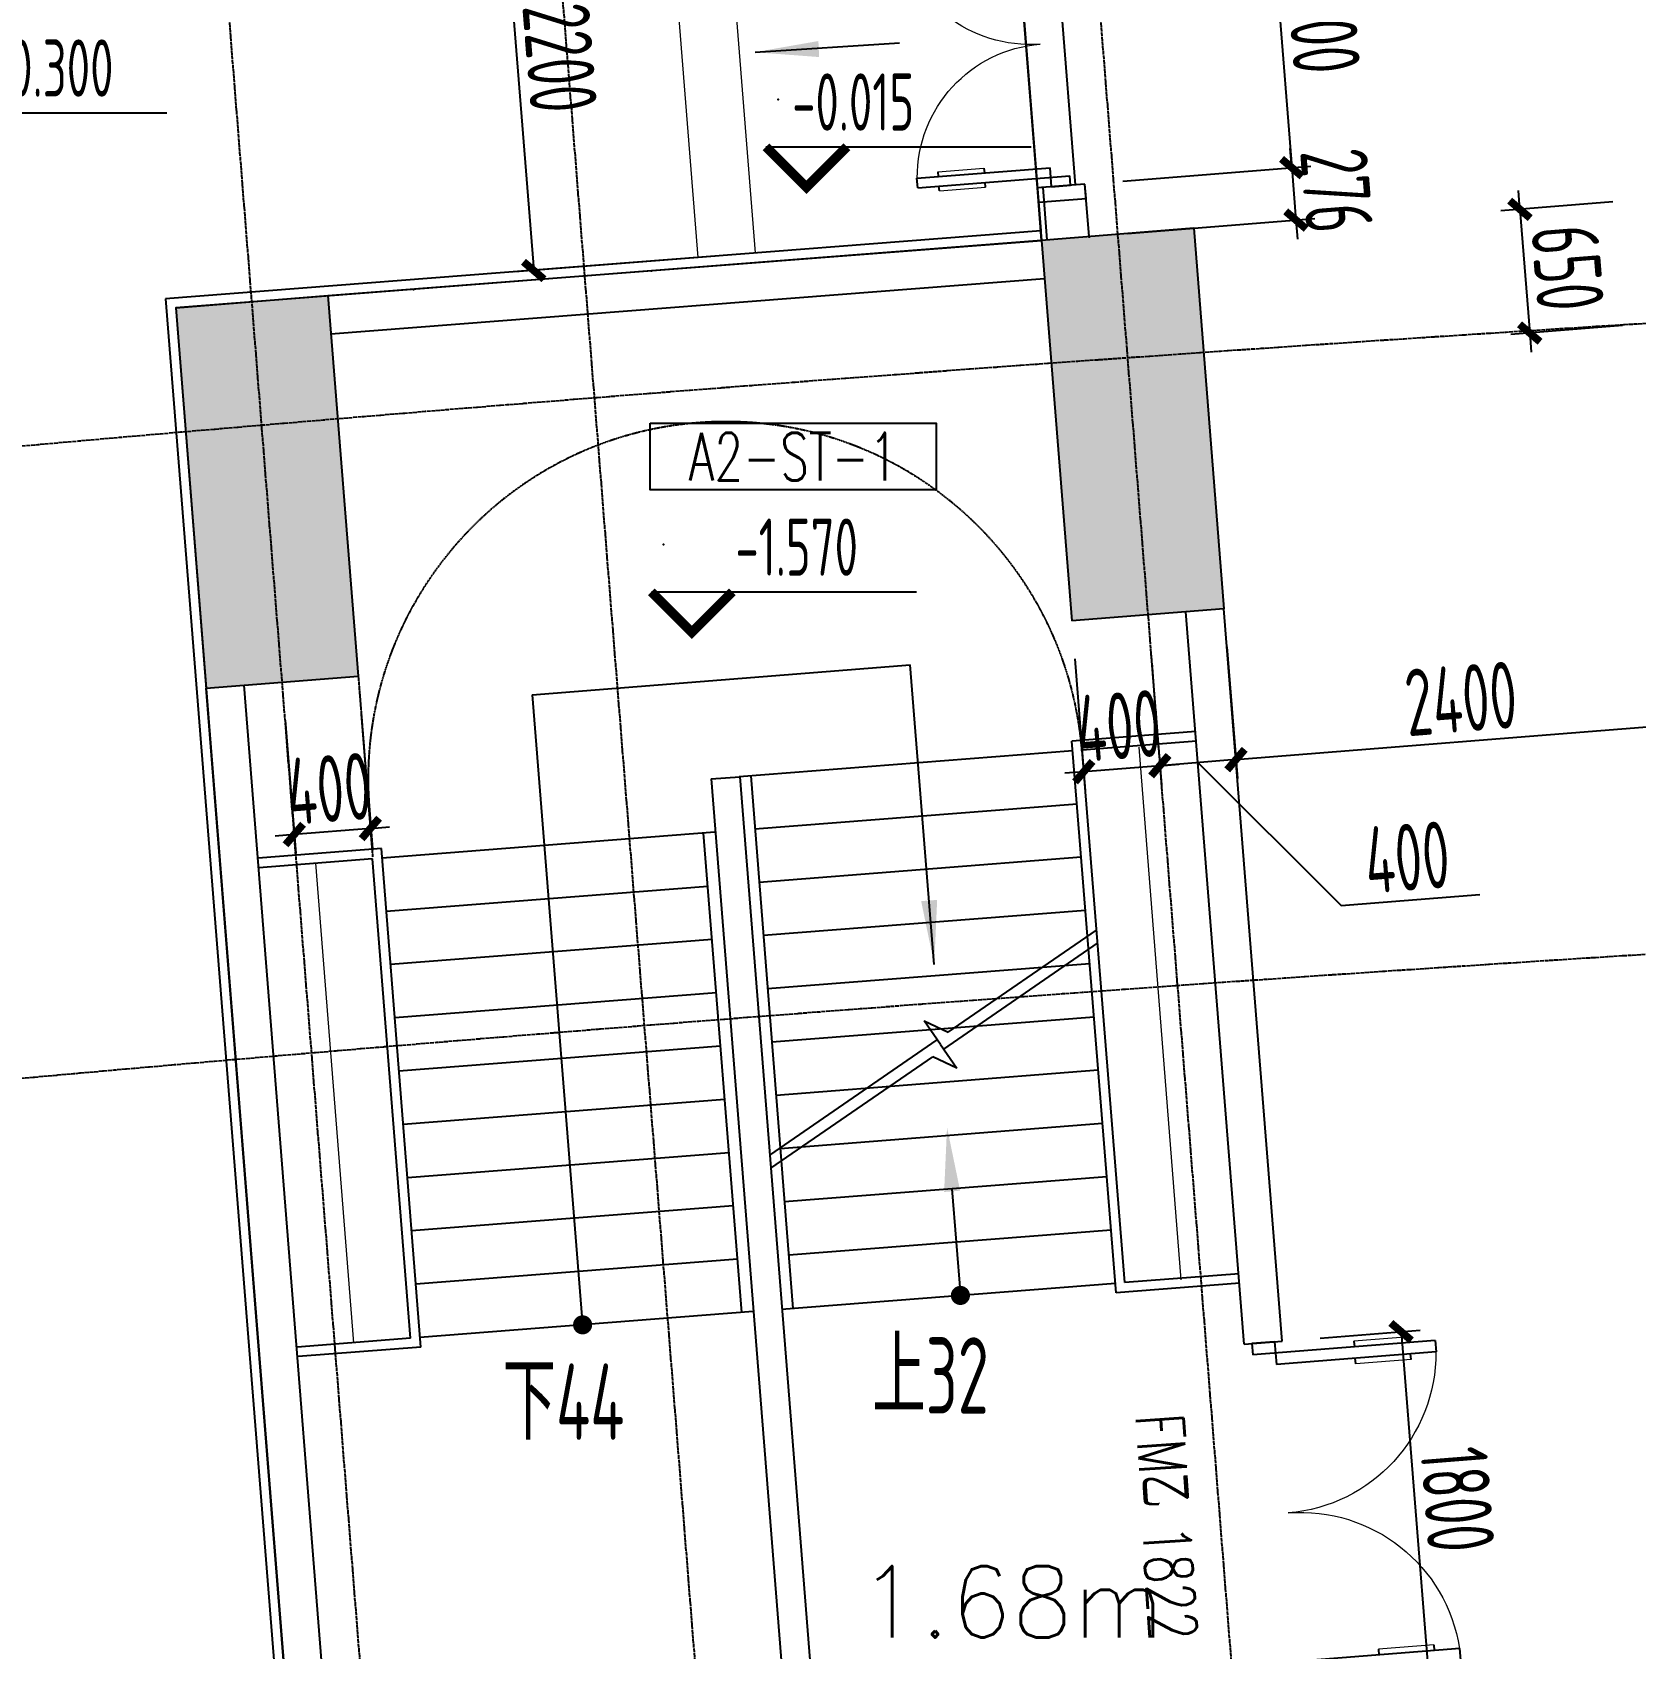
# Model space of a CAD drawing. Header units: millimetres. Extents: x 11639278 to 23698211, y -13072636 to -5537337.
# Drawn here: x 11750671 to 11759072, y -6385030 to -6376560 of the extents above; entities that cross this region are included whole.
import ezdxf
from ezdxf.enums import TextEntityAlignment as Align

# ---------------------------------------------------------------- set-up
doc = ezdxf.new("R2010")
doc.units = ezdxf.units.MM
doc.header["$LTSCALE"] = 10
for name, pattern in [('A2-RG-AXIS$0$CENTER', [2, 1.25, -0.25, 0.25, -0.25]), ('A2-RG-AXIS$0$DOTE', [2.42, 2, -0.2, 0.02, -0.2]), ('A2-RI-F1$0$DOT2', [0.125, 0, -0.125]), ('A2-RI-F1$0$HIDDEN', [0.375, 0.25, -0.125]), ('A2-RV-F1$0$DASHED2', [0.375, 0.25, -0.125])]:
    doc.linetypes.add(name, pattern=pattern)
for name, color, linetype in [('A2-RB-F1$0$A-DIMS-100', 1, 'Continuous'), ('A2-RG-AXIS$0$A-GRID', 1, 'A2-RG-AXIS$0$CENTER'), ('A2-RI-F1$0$$0$A-WALL', 7, 'Continuous'), ('A2-RI-F1$0$$0$AUDIT_D_120618114340-341', 1, 'Continuous'), ('A2-RI-F1$0$$1$A-SYMB-NUMB-T', 4, 'Continuous'), ('A2-RI-F1$0$$1$A-WALL', 7, 'Continuous'), ('A2-RI-F1$0$$3$A-SYMB', 4, 'Continuous'), ('A2-RI-F1$0$A-DOOR', 32, 'Continuous'), ('A2-RI-F1$0$A-FLOR-OTLN', 4, 'A2-RI-F1$0$DOT2'), ('A2-RI-F1$0$A-GLAZ', 140, 'Continuous'), ('A2-RI-F1$0$A-STRS', 50, 'Continuous'), ('A2-RI-F1$0$A-SYMB', 4, 'Continuous'), ('A2-RI-F1$0$A-SYMB-DOOR', 4, 'Continuous'), ('A2-RI-F1$0$A-WALL', 7, 'Continuous'), ('A2-RI-F1$0$an-wndw-mull-v', 3, 'Continuous'), ('A2-RI-F1$0$WINDOW_TEXT', 7, 'Continuous'), ('A2-RS-F1$0$A-HATH-GRAY', 8, 'Continuous'), ('A2-RS-F1$0$A-WALL-CONC', 6, 'Continuous'), ('A2-RV-F1$0$A-HATH-GRAY', 8, 'Continuous'), ('A2-RV-F1$0$A-SYMB-AREA', 4, 'Continuous'), ('A2-RV-F1$0$A-SYMB-NAME', 4, 'Continuous'), ('A2-RV-F1$0$AUDIT_D_120618114340-341', 1, 'Continuous'), ('A2-RV-F1$0$AUDIT_D_120618114340-408', 50, 'Continuous')]:
    doc.layers.add(name, color=color, linetype=linetype)
doc.layers.add('A2-RI-F1$0$A-DETL-LLIN', color=3, linetype='Continuous', lineweight=5)
doc.layers.add('A2-RI-F1$0$A-X-AREA', color=6, linetype='Continuous', plot=False)
doc.styles.add('A2-RB-F1$0$XD2008', font='hzs.shx', dxfattribs={"width": 0.7, "bigfont": 'hztxt.shx'})
doc.styles.add('A2-RI-F1$0$$1$ECADI-TXT', font='simplex.shx', dxfattribs={"bigfont": 'hztxt.shx'})
doc.styles.add('A2-RI-F1$0$ECADI-TXT', font='simplex.shx', dxfattribs={"bigfont": 'hztxt.shx'})
doc.styles.add('A2-RI-F1$0$SIMPLEX', font='simplex.shx', dxfattribs={"width": 0.7})
doc.styles.add('A2-RI-F1$0$XD2008', font='hzs.shx', dxfattribs={"width": 0.7, "bigfont": 'hztxt.shx'})
doc.styles.add('A2-RV-F1$0$ECADI', font='hzs.shx', dxfattribs={"width": 0.7, "bigfont": 'hztxt.shx'})
doc.dimstyles.new('A2-RB-F1$0$XD100$0', dxfattribs={"dimscale": 100, "dimtxt": 3.5, "dimasz": 1, "dimexe": 1, "dimexo": 2, "dimgap": 0.5, "dimtad": 1, "dimdec": 0, "dimdsep": 46, "dimtxsty": 'A2-RB-F1$0$XD2008', "dimblk1": 'A2-RB-F1$0$_ArchTick', "dimblk2": 'A2-RB-F1$0$_ArchTick', "dimsah": 1, "dimcen": 2.5, "dimclrt": 4, "dimaunit": 1, "dimadec": 0, "dimazin": 0, "dimtfac": 1, "dimtdec": 0, "dimtix": 1, "dimtmove": 1, "dimatfit": 3, "dimfxl": 0, "dimtolj": 1, "dimtzin": 0, "dimarcsym": 0})

# ---------------------------------------------------------------- blocks, each defined once
blk = doc.blocks.new('A2-RG-AXIS')
at = {"layer": 'A2-RG-AXIS$0$A-GRID', "linetype": 'A2-RG-AXIS$0$DOTE'}
for p, q in [((11755647.6, -6368696.2), (11757669.8, -6394116.9)), ((11756043.3, -6408979.7), (11752855.5, -6368906.3)), ((11754299.2, -6409123.8), (11751111, -6369045.1))]:
    blk.add_line(p, q, dxfattribs=at)
for radius in [323300, 316700, 313400]:
    blk.add_arc((11778730.7, -6694178.7), radius, 75.589285, 95.407644, dxfattribs=at)
blk = doc.blocks.new('A2-RV-F1$0$5erhfh')
at = {"layer": 'A2-RV-F1$0$A-SYMB-AREA', "style": 'A2-RV-F1$0$ECADI', "width": 0.7}
blk.add_attdef('340M2', text='', height=2.5, dxfattribs=at).set_placement((0, 1.25), align=Align.MIDDLE_LEFT)
at = {"layer": 'A2-RV-F1$0$A-SYMB-NAME', "style": 'A2-RV-F1$0$ECADI', "width": 0.7}
blk.add_attdef('CHINESENAME', (-12.292, 3.087), '', height=4.5, dxfattribs=at)
blk = doc.blocks.new('A2-RV-F1')
at = {"layer": 'A2-RV-F1$0$A-HATH-GRAY', "linetype": 'A2-RV-F1$0$DASHED2'}
blk.add_line((11752378.4, -6379933.7), (11752453.8, -6380880.8), dxfattribs=at)
at = {"layer": 'A2-RV-F1$0$AUDIT_D_120618114340-341', "extrusion": (-2.51636e-08, -6.81153e-08, -1)}
blk.add_line((11753289.1, -6380031.9, 0), (11755270.3, -6379874.3, 0), dxfattribs=at)
at = {"layer": 'A2-RV-F1$0$AUDIT_D_120618114340-341', "extrusion": (3.5616e-08, -6.32803e-08, -1)}
blk.add_line((11755396.7, -6381445.3, 0), (11755270.3, -6379874.3, 0), dxfattribs=at)
at = {"layer": 'A2-RV-F1$0$AUDIT_D_120618114340-341', "extrusion": (-2.51633e-08, -6.81154e-08, -1)}
blk.add_line((11753289.1, -6380031.9, 0), (11753554, -6383333.3, 0), dxfattribs=at)
at = {"layer": 'A2-RV-F1$0$AUDIT_D_120618114340-341', "extrusion": (0, 0, -1)}
for p, q in [((11755469.6, -6381800, 0), (11756247.1, -6381264.7, 0)), ((11755446.6, -6381888.7, 0), (11756252.6, -6381333.7, 0)), ((11755429.6, -6381864, 0), (11755344.5, -6381740.4, 0)), ((11755344.5, -6381740.4, 0), (11755469.6, -6381800, 0)), ((11754535.2, -6382443.4, 0), (11755412.5, -6381839.3, 0)), ((11755429.6, -6381864, 0), (11755514.6, -6381987.5, 0)), ((11754540.7, -6382512.4, 0), (11755389.5, -6381928, 0)), ((11755514.6, -6381987.5, 0), (11755389.5, -6381928, 0)), ((11755489.3, -6382620.9, 0), (11755533.7, -6383179.1, 0))]:
    blk.add_line(p, q, dxfattribs=at)
at = {"layer": 'A2-RV-F1$0$AUDIT_D_120618114340-341', "extrusion": (0, 0, -1), "const_width": 50}
blk.add_lwpolyline([(-11755531.7, -6383154.2, 1), (-11755535.7, -6383204.1, 1)], format="xyb", close=True, dxfattribs=at)
at = {"layer": 'A2-RV-F1$0$AUDIT_D_120618114340-341', "extrusion": (-2.51633e-08, -6.81154e-08, -1), "const_width": 50, "elevation": 0.1}
blk.add_lwpolyline([(-11753552.1, -6383308.4, -1), (-11753556, -6383358.2, -1)], format="xyb", close=True, dxfattribs=at)
at = {"layer": 'A2-RV-F1$0$AUDIT_D_120618114340-341', "extrusion": (3.5616e-08, -6.32803e-08, -1)}
blk.add_solid([(-11755328.1, -6381112.9, 0.8), (-11755411.9, -6381106.3, 0.8), (-11755396.7, -6381445.3, 0.8)], dxfattribs=at)
at = {"layer": 'A2-RV-F1$0$AUDIT_D_120618114340-341', "extrusion": (0, 0, -1)}
for points in [[(-11755411.9, -6381106.3, 0), (-11755328.1, -6381112.9, 0), (-11755396.7, -6381445.3, 0)], [(-11755448.4, -6382637, 0), (-11755532.2, -6382630.3, 0), (-11755463.6, -6382298, 0)]]:
    blk.add_solid(points, dxfattribs=at)
at = {"layer": 'A2-RV-F1$0$AUDIT_D_120618114340-408'}
for p, q in [((11756766.5, -6380224.5), (11756118.4, -6380275)), ((11756349.6, -6383165.7), (11756118.4, -6380275)), ((11756770.5, -6380274.3), (11756172.2, -6380320.9)), ((11756123.5, -6380324.7), (11754375.1, -6380460.9)), ((11756395.4, -6383112), (11756172.2, -6380320.9)), ((11754434.9, -6380456.2), (11754656.4, -6383247.5)), ((11756145.3, -6380603.9), (11754457.1, -6380735.4)), ((11754247.3, -6380751.7), (11752503.4, -6380887.5)), ((11754387.7, -6383268.4), (11754188.3, -6380756.3)), ((11752499.5, -6380837.7), (11751854.4, -6380887.9)), ((11752453.6, -6380891.4), (11751858.3, -6380937.8)), ((11752651.9, -6383403.6), (11752453.6, -6380891.4)), ((11752705.7, -6383449.5), (11752499.5, -6380837.7)), ((11756167, -6380883), (11754479.2, -6381014.5)), ((11754210.5, -6381035.4), (11752525.5, -6381166.6)), ((11756189.3, -6381162.1), (11754501.4, -6381293.6)), ((11754232.6, -6381314.5), (11752547.5, -6381445.8)), ((11756211.7, -6381441.2), (11754523.5, -6381572.7)), ((11754254.8, -6381593.7), (11752569.5, -6381724.9)), ((11756234, -6381720.4), (11754545.7, -6381851.8)), ((11754276.9, -6381872.8), (11752591.6, -6382004)), ((11756256.3, -6381999.5), (11754567.8, -6382131)), ((11754299.1, -6382151.9), (11752613.6, -6382283.2)), ((11756278.6, -6382278.6), (11754590, -6382410.1)), ((11754321.3, -6382431), (11752635.7, -6382562.3)), ((11756301, -6382557.7), (11754612.1, -6382689.2)), ((11754343.4, -6382710.1), (11752657.7, -6382841.4)), ((11756323.3, -6382836.8), (11754634.3, -6382968.3)), ((11754365.6, -6382989.3), (11752679.7, -6383120.6)), ((11756994.2, -6383065.4), (11756395.4, -6383112)), ((11756345.6, -6383115.9), (11754596.6, -6383252.1)), ((11756998.2, -6383115.2), (11756349.6, -6383165.7)), ((11754447.6, -6383263.7), (11752701.8, -6383399.7)), ((11752651.9, -6383403.6), (11752059.1, -6383449.7)), ((11752705.7, -6383449.5), (11752063.1, -6383499.6))]:
    blk.add_line(p, q, dxfattribs=at)
ref = blk.add_blockref('A2-RV-F1$0$5erhfh', (11756301.1, -6384107.7), dxfattribs=dict(xscale=100, yscale=100, zscale=100))
ref.add_attrib('CHINESENAME', '上32', (11755071.9, -6383798.9), dxfattribs={"layer": 'A2-RV-F1$0$A-SYMB-NAME', "height": 400, "style": 'A2-RV-F1$0$ECADI', "width": 0.7})
ref = blk.add_blockref('A2-RV-F1$0$5erhfh', (11754364, -6384245.1), dxfattribs=dict(xscale=100, yscale=100, zscale=100))
ref.add_attrib('CHINESENAME', '下44', (11753134.8, -6383936.3), dxfattribs={"layer": 'A2-RV-F1$0$A-SYMB-NAME', "height": 400, "style": 'A2-RV-F1$0$ECADI', "width": 0.7})
blk = doc.blocks.new('A2-RB-F1$0$_ArchTick')
at = {"color": 0, "linetype": 'ByBlock', "const_width": 0.4}
blk.add_lwpolyline([(-0.5, -0.5), (0.5, 0.5)], dxfattribs=at)
blk = doc.blocks.new('*D1438')
at = {"layer": 'A2-RB-F1$0$A-DIMS-100', "color": 0, "lineweight": -2, "transparency": 16777216}
for p, q in [((11759323, -6379589.5), (11759378, -6380280.6)), ((11756930.6, -6379779.8), (11756985.6, -6380471)), ((11756977.6, -6380371.3), (11759370.1, -6380181))]:
    blk.add_line(p, q, dxfattribs=at)
at = {"layer": 'Defpoints', "color": 0, "transparency": 16777216}
for p in [(11759307.2, -6379390.1), (11756914.7, -6379580.4), (11759370.1, -6380181)]:
    blk.add_point(p, dxfattribs=at)
at = {"layer": 'A2-RB-F1$0$A-DIMS-100', "color": 0, "lineweight": -2, "transparency": 16777216, "xscale": 100, "yscale": 100, "zscale": 100}
for p, rotation in [((11759370.1, -6380181), 4.548265622655301), ((11756977.6, -6380371.3), 184.5482656226554)]:
    blk.add_blockref('A2-RB-F1$0$_ArchTick', p, dxfattribs=dict(at, rotation=rotation))
at = {"layer": 'A2-RB-F1$0$A-DIMS-100', "color": 4, "transparency": 16777216, "insert": (11758156, -6380051.8), "char_height": 350, "attachment_point": 5, "rotation": 4.54827, "style": 'A2-RB-F1$0$XD2008'}
blk.add_mtext('\\A1;2400', dxfattribs=at)
blk = doc.blocks.new('*D1439')
at = {"layer": 'A2-RB-F1$0$A-DIMS-100', "color": 0, "lineweight": -2, "transparency": 16777216}
for p, q in [((11756930.6, -6379779.8), (11756985.6, -6380471)), ((11756531.8, -6379811.5), (11756586.8, -6380502.7)), ((11756977.6, -6380371.3), (11756578.9, -6380403)), ((11756778.3, -6380387.1), (11757528.1, -6381136.4)), ((11757528.1, -6381136.4), (11758255.8, -6381078.6))]:
    blk.add_line(p, q, dxfattribs=at)
at = {"layer": 'Defpoints', "color": 0, "transparency": 16777216}
for p in [(11756516, -6379612.1), (11756914.7, -6379580.4), (11756578.9, -6380403)]:
    blk.add_point(p, dxfattribs=at)
at = {"layer": 'A2-RB-F1$0$A-DIMS-100', "color": 0, "lineweight": -2, "transparency": 16777216, "xscale": 100, "yscale": 100, "zscale": 100}
for p, rotation in [((11756977.6, -6380371.3), 4.548265622696617), ((11756578.9, -6380403), 184.5482656226966)]:
    blk.add_blockref('A2-RB-F1$0$_ArchTick', p, dxfattribs=dict(at, rotation=rotation))
at = {"layer": 'A2-RB-F1$0$A-DIMS-100', "color": 4, "transparency": 16777216, "insert": (11757874.1, -6380883.2), "char_height": 350, "attachment_point": 5, "rotation": 4.54827, "style": 'A2-RB-F1$0$XD2008'}
blk.add_mtext('\\A1;400', dxfattribs=at)
blk = doc.blocks.new('*D1449')
at = {"layer": 'A2-RB-F1$0$A-DIMS-100', "color": 0, "lineweight": -2, "transparency": 16777216}
for p, q in [((11758465.6, -6377487.8), (11758457.7, -6377388.2)), ((11758952.1, -6377449.1), (11758366, -6377495.8)), ((11758465.6, -6377487.8), (11758517.2, -6378135.9)), ((11759003.7, -6378097.2), (11758417.5, -6378143.8)), ((11758517.2, -6378135.9), (11758525.1, -6378235.6))]:
    blk.add_line(p, q, dxfattribs=at)
at = {"layer": 'Defpoints', "color": 0, "transparency": 16777216}
for p in [(11759151.5, -6377433.3), (11759203.1, -6378081.3), (11758517.2, -6378135.9)]:
    blk.add_point(p, dxfattribs=at)
at = {"layer": 'A2-RB-F1$0$A-DIMS-100', "color": 0, "lineweight": -2, "transparency": 16777216, "xscale": 100, "yscale": 100, "zscale": 100}
for p, rotation in [((11758465.6, -6377487.8), 274.5482656224209), ((11758517.2, -6378135.9), 94.54826562242093)]:
    blk.add_blockref('A2-RB-F1$0$_ArchTick', p, dxfattribs=dict(at, rotation=rotation))
at = {"layer": 'A2-RB-F1$0$A-DIMS-100', "color": 4, "transparency": 16777216, "insert": (11758715.7, -6377794), "char_height": 350, "attachment_point": 5, "rotation": 274.54827, "style": 'A2-RB-F1$0$XD2008'}
blk.add_mtext('\\A1;650', dxfattribs=at)
blk = doc.blocks.new('*D1253')
at = {"layer": 'A2-RB-F1$0$A-DIMS-100', "color": 0, "lineweight": -2, "transparency": 16777216}
for p, q in [((11756266.4, -6375844.3), (11757250.8, -6375766)), ((11757151.1, -6375773.9), (11757270, -6377269.2)), ((11756385.4, -6377339.6), (11757369.7, -6377261.3))]:
    blk.add_line(p, q, dxfattribs=at)
at = {"layer": 'Defpoints', "color": 0, "transparency": 16777216}
for p in [(11756067, -6375860.2), (11757270, -6377269.2), (11756186, -6377355.5)]:
    blk.add_point(p, dxfattribs=at)
at = {"layer": 'A2-RB-F1$0$A-DIMS-100', "color": 0, "lineweight": -2, "transparency": 16777216, "xscale": 100, "yscale": 100, "zscale": 100}
for p, rotation in [((11757151.1, -6375773.9), 94.54826562288943), ((11757270, -6377269.2), 274.5482656228894)]:
    blk.add_blockref('A2-RB-F1$0$_ArchTick', p, dxfattribs=dict(at, rotation=rotation))
at = {"layer": 'A2-RB-F1$0$A-DIMS-100', "color": 4, "transparency": 16777216, "insert": (11757434.8, -6376503.7), "char_height": 350, "attachment_point": 5, "rotation": 274.54827, "style": 'A2-RB-F1$0$XD2008'}
blk.add_mtext('\\A1;1500', dxfattribs=at)
blk = doc.blocks.new('*D1254')
at = {"layer": 'A2-RB-F1$0$A-DIMS-100', "color": 0, "lineweight": -2, "transparency": 16777216}
for p, q in [((11757270, -6377269.2), (11757262.1, -6377169.5)), ((11756385.4, -6377339.6), (11757369.7, -6377261.3)), ((11757270, -6377269.2), (11757291.9, -6377544)), ((11756407.2, -6377614.4), (11757391.6, -6377536.1)), ((11757291.9, -6377544), (11757299.8, -6377643.7))]:
    blk.add_line(p, q, dxfattribs=at)
at = {"layer": 'Defpoints', "color": 0, "transparency": 16777216}
for p in [(11756186, -6377355.5), (11757291.9, -6377544), (11756207.8, -6377630.3)]:
    blk.add_point(p, dxfattribs=at)
at = {"layer": 'A2-RB-F1$0$A-DIMS-100', "color": 0, "lineweight": -2, "transparency": 16777216, "xscale": 100, "yscale": 100, "zscale": 100}
for p, rotation in [((11757270, -6377269.2), 274.5482656221786), ((11757291.9, -6377544), 94.54826562217863)]:
    blk.add_blockref('A2-RB-F1$0$_ArchTick', p, dxfattribs=dict(at, rotation=rotation))
at = {"layer": 'A2-RB-F1$0$A-DIMS-100', "color": 4, "transparency": 16777216, "insert": (11757505.2, -6377388.8), "char_height": 350, "attachment_point": 5, "rotation": 274.54827, "style": 'A2-RB-F1$0$XD2008'}
blk.add_mtext('\\A1;276', dxfattribs=at)
blk = doc.blocks.new('*D1257')
at = {"layer": 'A2-RB-F1$0$A-DIMS-100', "color": 0, "lineweight": -2, "transparency": 16777216}
for p, q in [((11754073.7, -6375539.5), (11753023.8, -6375623)), ((11753123.4, -6375615.1), (11753297.9, -6377808.1)), ((11754248.2, -6377732.5), (11753198.2, -6377816))]:
    blk.add_line(p, q, dxfattribs=at)
at = {"layer": 'Defpoints', "color": 0, "transparency": 16777216}
for p in [(11754273.1, -6375523.6), (11754447.5, -6377716.6), (11753297.9, -6377808.1)]:
    blk.add_point(p, dxfattribs=at)
at = {"layer": 'A2-RB-F1$0$A-DIMS-100', "color": 0, "lineweight": -2, "transparency": 16777216, "xscale": 100, "yscale": 100, "zscale": 100}
for p, rotation in [((11753123.4, -6375615.1), 94.54826562256815), ((11753297.9, -6377808.1), 274.5482656225682)]:
    blk.add_blockref('A2-RB-F1$0$_ArchTick', p, dxfattribs=dict(at, rotation=rotation))
at = {"layer": 'A2-RB-F1$0$A-DIMS-100', "color": 4, "transparency": 16777216, "insert": (11753435, -6376693.7), "char_height": 350, "attachment_point": 5, "rotation": 274.54827, "style": 'A2-RB-F1$0$XD2008'}
blk.add_mtext('\\A1;2200', dxfattribs=at)
blk = doc.blocks.new('*D848')
at = {"layer": 'A2-RB-F1$0$A-DIMS-100', "color": 0, "lineweight": -2, "transparency": 16777216}
for p, q in [((11757419.4, -6383402.7), (11757942.5, -6383361.1)), ((11757842.8, -6383369), (11757985.6, -6385163.3)), ((11757562.1, -6385197), (11758085.3, -6385155.4))]:
    blk.add_line(p, q, dxfattribs=at)
at = {"layer": 'Defpoints', "color": 0, "transparency": 16777216}
for p in [(11757220, -6383418.5), (11757362.8, -6385212.9), (11757985.6, -6385163.3)]:
    blk.add_point(p, dxfattribs=at)
at = {"layer": 'A2-RB-F1$0$A-DIMS-100', "color": 0, "lineweight": -2, "transparency": 16777216, "xscale": 100, "yscale": 100, "zscale": 100}
for p, rotation in [((11757842.8, -6383369), 94.54826562266206), ((11757985.6, -6385163.3), 274.548265622662)]:
    blk.add_blockref('A2-RB-F1$0$_ArchTick', p, dxfattribs=dict(at, rotation=rotation))
at = {"layer": 'A2-RB-F1$0$A-DIMS-100', "color": 4, "transparency": 16777216, "insert": (11758138.5, -6384248.3), "char_height": 350, "attachment_point": 5, "rotation": 274.54827, "style": 'A2-RB-F1$0$XD2008'}
blk.add_mtext('\\A1;1800', dxfattribs=at)
blk = doc.blocks.new('*D859')
at = {"layer": 'A2-RB-F1$0$A-DIMS-100', "color": 0, "lineweight": -2, "transparency": 16777216}
for p, q in [((11756133.1, -6379843.2), (11756188.1, -6380534.4)), ((11756531.8, -6379811.5), (11756586.8, -6380502.7)), ((11756180.2, -6380434.7), (11756080.5, -6380442.6)), ((11756578.9, -6380403), (11756180.2, -6380434.7)), ((11756578.9, -6380403), (11756678.6, -6380395.1))]:
    blk.add_line(p, q, dxfattribs=at)
at = {"layer": 'Defpoints', "color": 0, "transparency": 16777216}
for p in [(11756516, -6379612.1), (11756117.2, -6379643.9), (11756180.2, -6380434.7)]:
    blk.add_point(p, dxfattribs=at)
at = {"layer": 'A2-RB-F1$0$A-DIMS-100', "color": 0, "lineweight": -2, "transparency": 16777216, "xscale": 100, "yscale": 100, "zscale": 100}
for p, rotation in [((11756180.2, -6380434.7), 4.548265622675466), ((11756578.9, -6380403), 184.5482656226755)]:
    blk.add_blockref('A2-RB-F1$0$_ArchTick', p, dxfattribs=dict(at, rotation=rotation))
at = {"layer": 'A2-RB-F1$0$A-DIMS-100', "color": 4, "transparency": 16777216, "insert": (11756361.7, -6380194.6), "char_height": 350, "attachment_point": 5, "rotation": 4.54827, "style": 'A2-RB-F1$0$XD2008'}
blk.add_mtext('\\A1;400', dxfattribs=at)
blk = doc.blocks.new('*D860')
at = {"layer": 'A2-RB-F1$0$A-DIMS-100', "color": 0, "lineweight": -2, "transparency": 16777216}
for p, q in [((11751995.6, -6380164.8), (11752051.1, -6380863.5)), ((11752394.3, -6380133.1), (11752449.9, -6380831.8)), ((11752442, -6380732.1), (11752541.6, -6380724.2)), ((11752043.2, -6380763.8), (11751943.5, -6380771.7)), ((11752442, -6380732.1), (11752043.2, -6380763.8))]:
    blk.add_line(p, q, dxfattribs=at)
at = {"layer": 'Defpoints', "color": 0, "transparency": 16777216}
for p in [(11752378.4, -6379933.7), (11751979.7, -6379965.4), (11752043.2, -6380763.8)]:
    blk.add_point(p, dxfattribs=at)
at = {"layer": 'A2-RB-F1$0$A-DIMS-100', "color": 0, "lineweight": -2, "transparency": 16777216, "xscale": 100, "yscale": 100, "zscale": 100}
for p, rotation in [((11752043.2, -6380763.8), 4.548265622738924), ((11752442, -6380732.1), 184.5482656227389)]:
    blk.add_blockref('A2-RB-F1$0$_ArchTick', p, dxfattribs=dict(at, rotation=rotation))
at = {"layer": 'A2-RB-F1$0$A-DIMS-100', "color": 4, "transparency": 16777216, "insert": (11752224.7, -6380523.7), "char_height": 350, "attachment_point": 5, "rotation": 4.54827, "style": 'A2-RB-F1$0$XD2008'}
blk.add_mtext('\\A1;400', dxfattribs=at)
blk = doc.blocks.new('A2-RS-F1')
at = {"layer": 'A2-RS-F1$0$A-HATH-GRAY', "ltscale": 3}
h = blk.add_hatch(color=256, dxfattribs=at)
h.paths.add_polyline_path([(11790490.7, -6377046.5), (11789491.3, -6377010.6), (11789445.2, -6378310.2), (11790444.5, -6378345.7)], flags=16)
h.paths.add_polyline_path([(11794711.1, -6377235.6), (11794112.3, -6377197.1), (11794061, -6377995.6), (11794659.8, -6378034.1)], flags=0)
h.paths.add_polyline_path([(11794483.3, -6380778.7), (11793884.5, -6380740.2), (11793833.2, -6381538.6), (11794432, -6381577.1)], flags=0)
h.paths.add_polyline_path([(11793886.5, -6390060.6), (11793287.7, -6390022.1), (11793236.4, -6390820.5), (11793835.2, -6390859)], flags=0)
h.paths.add_polyline_path([(11793658.7, -6393603.7), (11793059.9, -6393565.2), (11793008.6, -6394363.6), (11793607.4, -6394402.1)], flags=0)
h.paths.add_polyline_path([(11789926.5, -6392936.5), (11788927.1, -6392900.6), (11788881, -6394200.2), (11789880.4, -6394235.7)], flags=16)
h.paths.add_polyline_path([(11781272, -6392739.2), (11780272, -6392732.1), (11780263.2, -6394032.4), (11781263.2, -6394039.2)], flags=16)
h.paths.add_polyline_path([(11772615.4, -6392790.7), (11771615.7, -6392812.3), (11771644.2, -6394112.4), (11772644, -6394090.4)], flags=16)
h.paths.add_polyline_path([(11771835.6, -6400549.4, 1), (11772735.6, -6400549.4, 1)])
h.paths.add_polyline_path([(11789601.8, -6400663.7, 1), (11788701.8, -6400663.7, 1)], flags=0)
h.paths.add_polyline_path([(11797125.5, -6401083.9, 1), (11798025.5, -6401083.9, 1)], flags=0)
h.paths.add_polyline_path([(11772266.5, -6376894.6), (11771266.7, -6376916.1), (11771295.3, -6378216.2), (11772295, -6378194.3)], flags=16)
h.paths.add_polyline_path([(11781379.7, -6376839.6), (11780379.7, -6376832.4), (11780370.9, -6378132.8), (11781370.9, -6378139.6)], flags=16)
h.paths.add_polyline_path([(11752826.5, -6385566), (11752029, -6385629.4), (11752187.6, -6387623.1), (11752985.1, -6387559.7)], flags=17)
h.paths.add_polyline_path([(11757362.8, -6385212.9), (11756565.3, -6385276.3), (11756723.9, -6387270.1), (11757521.2, -6387204.8)], flags=17)
h.paths.add_polyline_path([(11762965.1, -6393140.9), (11763031, -6394439.6), (11764029.7, -6394388.9), (11763963.9, -6393090.2)])
h.paths.add_polyline_path([(11793008.6, -6394363.6), (11793607.4, -6394402.1), (11793658.7, -6393603.7), (11793059.9, -6393565.2)], flags=17)
h.paths.add_polyline_path([(11793236.4, -6390820.5), (11793835.2, -6390859), (11793886.5, -6390060.6), (11793287.7, -6390022.1)], flags=17)
h.paths.add_polyline_path([(11793833.2, -6381538.6), (11794432, -6381577.1), (11794483.3, -6380778.7), (11793884.5, -6380740.2)], flags=17)
h.paths.add_polyline_path([(11794061, -6377995.6), (11794659.8, -6378034.1), (11794711.1, -6377235.6), (11794112.3, -6377197.1)], flags=17)
h.paths.add_polyline_path([(11762159.9, -6377261.3), (11762225.8, -6378560), (11763224.5, -6378509.3), (11763158.6, -6377210.6)], flags=17)
edge = h.paths.add_edge_path(flags=16)
edge.add_arc((11772285.6, -6400549.4), 450, 0, 360)
edge = h.paths.add_edge_path(flags=16)
edge.add_arc((11789151.8, -6400663.7), 450, 0, 360)
edge = h.paths.add_edge_path()
edge.add_arc((11763857, -6400855.6), 450, 0, 360)
edge = h.paths.add_edge_path(flags=17)
edge.add_arc((11797575.5, -6401083.9), 450, 0, 360)
edge = h.paths.add_edge_path()
edge.add_arc((11755440.6, -6401403.6), 450, 0, 360)
h.paths.add_polyline_path([(11756756.1, -6377586.7), (11756914.7, -6379580.4), (11756117.2, -6379643.9), (11755958.6, -6377650.1)], flags=17)
h.paths.add_polyline_path([(11757322.6, -6394796.6), (11758120, -6394731.3), (11758001.2, -6393237.8), (11757203.7, -6393301.3)])
h.paths.add_polyline_path([(11752786.3, -6395149.5), (11753583.8, -6395086), (11753449, -6393391.4), (11752651.5, -6393454.8)])
h.paths.add_polyline_path([(11751581, -6379997.1), (11752378.4, -6379933.7), (11752219.8, -6377940), (11751422.4, -6378003.4)])
edge = h.paths.add_edge_path()
edge.add_line((11771615.7, -6392812.7), (11771644.2, -6394112.4))
edge.add_line((11771644.2, -6394112.4), (11772644, -6394090.4))
edge.add_line((11772644, -6394090.4), (11772615.4, -6392790.7))
edge.add_line((11772615.4, -6392790.7), (11771615.7, -6392812.3))
edge.add_line((11780272, -6392732.4), (11780263.2, -6394032.4))
edge.add_line((11780263.2, -6394032.4), (11781263.2, -6394039.2))
edge.add_line((11781263.2, -6394039.2), (11781272, -6392739.2))
edge.add_line((11781272, -6392739.2), (11780272, -6392732.1))
edge.add_line((11788927.1, -6392901), (11788881, -6394200.2))
edge.add_line((11788881, -6394200.2), (11789880.4, -6394235.7))
edge.add_line((11789880.4, -6394235.7), (11789926.5, -6392936.5))
edge.add_line((11789926.5, -6392936.5), (11788927.1, -6392900.6))
edge.add_line((11789491.3, -6377011), (11789445.2, -6378310.2))
edge.add_line((11789445.2, -6378310.2), (11790444.5, -6378345.7))
edge.add_line((11790444.5, -6378345.7), (11790490.7, -6377046.5))
edge.add_line((11790490.7, -6377046.5), (11789491.3, -6377010.6))
edge.add_line((11780379.7, -6376832.8), (11780370.9, -6378132.8))
edge.add_line((11780370.9, -6378132.8), (11781370.9, -6378139.6))
edge.add_line((11781370.9, -6378139.6), (11781379.7, -6376839.6))
edge.add_line((11781379.7, -6376839.6), (11780379.7, -6376832.4))
edge.add_line((11771266.7, -6376916.5), (11771295.3, -6378216.2))
edge.add_line((11771295.3, -6378216.2), (11772295, -6378194.3))
edge.add_line((11772295, -6378194.3), (11772266.5, -6376894.6))
edge.add_line((11772266.5, -6376894.6), (11771266.7, -6376916.1))
edge.add_line((11756723.9, -6387270.1), (11757521.2, -6387204.8))
edge.add_line((11756565.3, -6385276.3), (11757362.8, -6385212.9))
edge.add_line((11756565.3, -6385276.3), (11756723.9, -6387270.1))
edge.add_line((11752187.6, -6387623.1), (11752985.1, -6387559.7))
edge.add_line((11752029, -6385629.4), (11752826.5, -6385566))
edge.add_line((11752029, -6385629.4), (11752187.6, -6387623.2))
edge.add_line((11752826.5, -6385566), (11752985.1, -6387559.7))
edge.add_line((11757362.2, -6385205.2), (11757521.2, -6387204.8))
edge = h.paths.add_edge_path()
edge.add_arc((11847549.5, -6408655.2), 450, 0, 360)
h.paths.add_polyline_path([(11818747.1, -6372607.5), (11817357.2, -6372439.1), (11817138.8, -6374225.8), (11818528.7, -6374394.2)])
h.paths.add_polyline_path([(11827964.2, -6373889.1), (11826579.8, -6373680.9), (11826310.1, -6375460.6), (11827694.6, -6375668.8)])
h.paths.add_polyline_path([(11837140.7, -6375434.8), (11835762.8, -6375187), (11835442.2, -6376958.2), (11836820.1, -6377206.1)])
h.paths.add_polyline_path([(11814457.2, -6396161.7), (11815846.9, -6396331.6), (11816041, -6394743.5), (11814651.4, -6394573.1)])
h.paths.add_polyline_path([(11851385, -6401917.5), (11850605.4, -6401737.8), (11850371.1, -6402710), (11851150.7, -6402889.7)])
h.paths.add_polyline_path([(11846959.8, -6400859), (11846180.2, -6400679.3), (11845945.9, -6401651.6), (11846725.5, -6401831.3)])
h.paths.add_polyline_path([(11841338.2, -6400630.1), (11839968.3, -6400341.3), (11840298.4, -6398775.8), (11841668.4, -6399064)])
h.paths.add_polyline_path([(11831505.8, -6398704), (11832883.4, -6398953.4), (11833168.4, -6397379), (11831790.9, -6397129.1)])
h.paths.add_polyline_path([(11822999.8, -6397310.5), (11824384, -6397520.2), (11824623.6, -6395938.3), (11823239.5, -6395728)])
h.paths.add_polyline_path([(11806985.1, -6395311.3), (11806188.5, -6395237.1), (11806299.9, -6394042), (11807096.4, -6394116.5)])
h.paths.add_polyline_path([(11800592, -6394828.7), (11801190.8, -6394867.2), (11801242.1, -6394068.8), (11800643.4, -6394030.3)])
h.paths.add_polyline_path([(11793008.6, -6394363.6), (11793607.4, -6394402.1), (11793658.7, -6393603.7), (11793059.9, -6393565.2)], flags=17)
h.paths.add_polyline_path([(11800819.8, -6391285.9), (11801418.6, -6391324.4), (11801469.9, -6390525.9), (11800871.2, -6390487.4)])
h.paths.add_polyline_path([(11793236.4, -6390820.5), (11793835.2, -6390859), (11793886.5, -6390060.6), (11793287.7, -6390022.1)], flags=17)
h.paths.add_polyline_path([(11853037, -6395063.6), (11853271.3, -6394091.4), (11852491.7, -6393911.7), (11852257.4, -6394883.9)])
h.paths.add_polyline_path([(11854911.5, -6387286.2), (11855145.9, -6386314), (11854366.3, -6386134.3), (11854131.9, -6387106.5)])
h.paths.add_polyline_path([(11846269, -6377243.5), (11844898.8, -6376956.1), (11844527.5, -6378717.4), (11845897.7, -6379004.7)])
h.paths.add_polyline_path([(11848611.8, -6394005), (11848846.2, -6393032.8), (11848066.6, -6392853.1), (11847832.2, -6393825.3)])
h.paths.add_polyline_path([(11850486.4, -6386227.4), (11850720.8, -6385255.2), (11849941.2, -6385075.5), (11849706.8, -6386047.7)])
h.paths.add_polyline_path([(11843712.1, -6384523.3), (11844299.2, -6384647.1), (11844423, -6384060), (11843835.9, -6383936.2)])
h.paths.add_polyline_path([(11842061.7, -6392351.2), (11842648.8, -6392475), (11842772.6, -6391887.9), (11842185.5, -6391764.1)])
h.paths.add_polyline_path([(11808357.4, -6373042.4), (11808954.8, -6373098.1), (11809029, -6372301.4), (11808431.6, -6372245.8)])
h.paths.add_polyline_path([(11793833.2, -6381538.6), (11794432, -6381577.1), (11794483.3, -6380778.7), (11793884.5, -6380740.2)], flags=17)
h.paths.add_polyline_path([(11801416.6, -6382004.6), (11802015.3, -6382043.1), (11802066.7, -6381244.7), (11801467.9, -6381206.2)])
h.paths.add_polyline_path([(11801644.4, -6378461.8), (11802243.1, -6378500.3), (11802294.5, -6377701.9), (11801695.7, -6377663.4)])
h.paths.add_polyline_path([(11794061, -6377995.6), (11794659.8, -6378034.1), (11794711.1, -6377235.6), (11794112.3, -6377197.1)], flags=17)
h.paths.add_polyline_path([(11808460.5, -6379479.9), (11807663.9, -6379405.7), (11807775.3, -6378210.6), (11808571.8, -6378285.1)])
edge = h.paths.add_edge_path(flags=16)
edge.add_arc((11772285.6, -6400549.4), 450, 0, 360)
edge = h.paths.add_edge_path(flags=17)
edge.add_arc((11789151.8, -6400663.7), 450, 0, 360)
edge = h.paths.add_edge_path(flags=17)
edge.add_arc((11797575.5, -6401083.9), 450, 0, 360)
edge = h.paths.add_edge_path()
edge.add_arc((11805983.7, -6401745.9), 450, 0, 360)
edge = h.paths.add_edge_path()
edge.add_arc((11814369.4, -6402649), 450, 0, 360)
edge = h.paths.add_edge_path()
edge.add_arc((11822725.7, -6403792.5), 450, 0, 360)
edge = h.paths.add_edge_path()
edge.add_arc((11831045.7, -6405175.5), 450, 0, 360)
edge = h.paths.add_edge_path()
edge.add_arc((11839322.6, -6406796.9), 450, 0, 360)
edge = h.paths.add_edge_path(flags=17)
edge.add_line((11771615.7, -6392812.7), (11771644.2, -6394112.4))
edge.add_line((11771644.2, -6394112.4), (11772644, -6394090.4))
edge.add_line((11772644, -6394090.4), (11772615.4, -6392790.7))
edge.add_line((11772615.4, -6392790.7), (11771615.7, -6392812.3))
edge.add_line((11780272, -6392732.4), (11780263.2, -6394032.4))
edge.add_line((11780263.2, -6394032.4), (11781263.2, -6394039.2))
edge.add_line((11781263.2, -6394039.2), (11781272, -6392739.2))
edge.add_line((11781272, -6392739.2), (11780272, -6392732.1))
edge.add_line((11788927.1, -6392901), (11788881, -6394200.2))
edge.add_line((11788881, -6394200.2), (11789880.4, -6394235.7))
edge.add_line((11789880.4, -6394235.7), (11789926.5, -6392936.5))
edge.add_line((11789926.5, -6392936.5), (11788927.1, -6392900.6))
edge.add_line((11789491.3, -6377011), (11789445.2, -6378310.2))
edge.add_line((11789445.2, -6378310.2), (11790444.5, -6378345.7))
edge.add_line((11790444.5, -6378345.7), (11790490.7, -6377046.5))
edge.add_line((11790490.7, -6377046.5), (11789491.3, -6377010.6))
edge.add_line((11780379.7, -6376832.8), (11780370.9, -6378132.8))
edge.add_line((11780370.9, -6378132.8), (11781370.9, -6378139.6))
edge.add_line((11781370.9, -6378139.6), (11781379.7, -6376839.6))
edge.add_line((11781379.7, -6376839.6), (11780379.7, -6376832.4))
edge.add_line((11771266.7, -6376916.5), (11771295.3, -6378216.2))
edge.add_line((11771295.3, -6378216.2), (11772295, -6378194.3))
edge.add_line((11772295, -6378194.3), (11772266.5, -6376894.6))
edge.add_line((11772266.5, -6376894.6), (11771266.7, -6376916.1))
edge = h.paths.add_edge_path()
edge.add_arc((11780719.5, -6400485.4), 450, 0, 360)
at = {"layer": 'A2-RS-F1$0$A-WALL-CONC', "ltscale": 3}
for p, q in [((11756756.1, -6377586.7), (11755958.6, -6377650.1)), ((11756756.1, -6377586.7), (11756914.7, -6379580.4)), ((11755958.6, -6377650.1), (11756117.2, -6379643.9)), ((11751422.4, -6378003.4), (11752219.8, -6377940)), ((11751422.4, -6378003.4), (11751581, -6379997.1)), ((11752219.8, -6377940), (11752378.4, -6379933.7)), ((11756914.7, -6379580.4), (11756117.2, -6379643.9)), ((11751581, -6379997.1), (11752378.4, -6379933.7))]:
    blk.add_line(p, q, dxfattribs=at)
blk = doc.blocks.new('A2-RI-F1$0$$DorLib2D$00000011')
for p, q in [((-0.4667, 0.4709), (-0.4667, -0.0625)), ((-0.4667, 0.4709), (-0.4333, 0.4709)), ((-0.4333, 0.4709), (-0.4333, 0.0042)), ((0.4333, 0.4709), (0.4333, 0.0042)), ((0.4667, 0.4709), (0.4333, 0.4709)), ((0.4667, 0.4709), (0.4667, -0.0625)), ((-0.4833, 0.3962), (-0.4667, 0.3962)), ((-0.4167, 0.3962), (-0.4333, 0.3962)), ((0.4167, 0.3962), (0.4333, 0.3962)), ((0.4833, 0.3962), (0.4667, 0.3962)), ((-0.4833, 0.2346), (-0.4667, 0.2346)), ((-0.4167, 0.2346), (-0.4333, 0.2346)), ((0.4167, 0.2346), (0.4333, 0.2346)), ((0.4833, 0.2346), (0.4667, 0.2346)), ((-0.5, 0.0042), (-0.4333, 0.0042)), ((-0.5, 0.0042), (-0.5, -0.0625)), ((0.5, 0.0042), (0.4333, 0.0042)), ((0.5, 0.0042), (0.5, -0.0625)), ((-0.5, -0.0625), (-0.4667, -0.0625)), ((0.5, -0.0625), (0.4667, -0.0625))]:
    blk.add_line(p, q)
at = {"lineweight": 13}
for p, q in [((-0.4833, 0.3962), (-0.4833, 0.2346)), ((-0.4167, 0.3962), (-0.4167, 0.2346)), ((0.4167, 0.3962), (0.4167, 0.2346)), ((0.4833, 0.3962), (0.4833, 0.2346))]:
    blk.add_line(p, q, dxfattribs=at)
for centre, start, end in [((-0.4667, 0.0042), 0, 85.904), ((0.4667, 0.0042), 94.096, 180)]:
    blk.add_arc(centre, 0.4667, start, end, dxfattribs=at)
blk = doc.blocks.new('A2-RI-F1$0$door-doublewing')
at = {"layer": 'A2-RI-F1$0$A-DOOR', "color": 4, "xscale": -0.9999999999999998, "rotation": 180}
blk.add_blockref('A2-RI-F1$0$$DorLib2D$00000011', (0, -0.0291), dxfattribs=at)
at = {"layer": 'A2-RI-F1$0$WINDOW_TEXT', "style": 'A2-RI-F1$0$SIMPLEX', "flags": 9}
blk.add_attdef('A', text='', height=1, dxfattribs=at).set_placement((0, 1.5), align=Align.MIDDLE)
blk = doc.blocks.new('A2-RI-F1$0$ECADI-TAG-HGHT（国标）')
at = {"color": 1}
blk.add_line((-2.121, 2.121), (11.768, 2.121), dxfattribs=at)
at = {"color": 1, "const_width": 0.5}
blk.add_lwpolyline([(-2.121, 2.121), (0, 0), (2.121, 2.121)], dxfattribs=at)
at = {"color": 1}
blk.add_point((-1.481, 4.6), dxfattribs=at)
at = {"style": 'A2-RI-F1$0$XD2008', "width": 0.7}
blk.add_attdef('FL', text='', height=3, dxfattribs=at).set_placement((-2.689, 2.967), align=Align.RIGHT)
for tag, p in [('F.F.L.', (2.284, 2.967)), ('T.O.S.', (2.284, -1.104))]:
    blk.add_attdef(tag, p, '', height=3, dxfattribs=at)
blk = doc.blocks.new('A2-RI-F1$0$$1$ECADI-TAG-CODE')
at = {"layer": 'A2-RI-F1$0$$1$A-SYMB-NUMB-T', "color": 1}
blk.add_lwpolyline([(0, 3.5), (15, 3.5), (15, 0), (0, 0)], close=True, dxfattribs=at)
at = {"layer": 'A2-RI-F1$0$$1$A-SYMB-NUMB-T', "style": 'A2-RI-F1$0$$1$ECADI-TXT', "width": 0.7}
blk.add_attdef('CODE', text='', height=2.5, dxfattribs=at).set_placement((7.5, 1.75), align=Align.MIDDLE_CENTER)
blk = doc.blocks.new('A2-RI-F1$0$ECADI-TAG-DOOR')
blk = doc.blocks.new('A2-RI-F1$0$A$C047A065C')
at = {"layer": 'A2-RI-F1$0$an-wndw-mull-v'}
blk.add_lwpolyline([(745.4, 24048.1), (496.1, 24028.3), (502.1, 23953.6), (751.3, 23973.4), (745.4, 24048.1)], close=True, dxfattribs=at)
blk = doc.blocks.new('A2-RI-F1')
at = {"layer": 'A2-RI-F1$0$$0$A-WALL'}
blk.add_line((11754227.9, -6380472.6), (11754377.4, -6380460.7), dxfattribs=at)
at = {"layer": 'A2-RI-F1$0$$0$A-WALL', "extrusion": (0, 0, -1)}
for p, q in [((11754377.4, -6380460.7), (11754762.7, -6385315.7)), ((11754227.9, -6380472.6), (11754613.2, -6385327.3))]:
    blk.add_line(p, q, dxfattribs=at)
at = {"layer": 'A2-RI-F1$0$$0$AUDIT_D_120618114340-341'}
blk.add_line((11754459.1, -6376664), (11755213.9, -6376614.9), dxfattribs=at)
at = {"layer": 'A2-RI-F1$0$$0$AUDIT_D_120618114340-341', "extrusion": (0, 0, -1)}
blk.add_solid([(-11754789.5, -6376605.7), (-11754793.6, -6376689.7), (-11754455.2, -6376664.3)], dxfattribs=at)
at = {"layer": 'A2-RI-F1$0$$1$A-WALL'}
blk.add_line((11757020.7, -6383434.4), (11757220, -6383418.5), dxfattribs=at)
at = {"layer": 'A2-RI-F1$0$A-DETL-LLIN'}
for p, q in [((11754160.4, -6377739.4), (11753962.2, -6375247.4)), ((11754459.5, -6377715.7), (11754285, -6375522.7))]:
    blk.add_line(p, q, dxfattribs=at)
at = {"layer": 'A2-RI-F1$0$A-DETL-LLIN', "linetype": 'Continuous'}
blk.add_line((11756468.2, -6380306), (11756687.9, -6383097.4), dxfattribs=at)
at = {"layer": 'A2-RI-F1$0$A-DETL-LLIN', "ltscale": 500}
blk.add_line((11752355.4, -6383426.7), (11752155.5, -6380914.6), dxfattribs=at)
at = {"layer": 'A2-RI-F1$0$A-FLOR-OTLN', "ltscale": 1000}
blk.add_lwpolyline([(11814764.2, -6394127.4), (11817357.4, -6372440.5, -0.024943), (11849205.6, -6377886.4), (11848159.2, -6382228.1), (11851284.2, -6382919.5), (11850720.9, -6385256.6), (11855146, -6386315.4), (11851150.8, -6402891.1), (11849876.5, -6402592.9), (11848102.5, -6409766.8, 0.080418), (11754733.7, -6402413.9), (11754132.4, -6395046.4), (11752786.4, -6395150.9), (11751422.5, -6378004.8), (11756208, -6377631.7), (11756045.3, -6375586.8, -0.038938), (11805715.9, -6375922.1), (11805966.1, -6372030.7, -0.006016), (11817268.4, -6373184.4, -0.006016)], format="xyb", dxfattribs=at)
at = {"layer": 'A2-RI-F1$0$A-GLAZ'}
for p, q in [((11756186, -6377355.5), (11755936.8, -6377375.3)), ((11755958.6, -6377650.1), (11755936.8, -6377375.3)), ((11755988.5, -6377647.7), (11755966.7, -6377372.9)), ((11756207.8, -6377630.3), (11756186, -6377355.5))]:
    blk.add_line(p, q, dxfattribs=at)
at = {"layer": 'A2-RI-F1$0$A-STRS'}
for p, q in [((11755936.8, -6377375.3), (11755817.8, -6375880)), ((11756136.1, -6377359.4), (11756017.2, -6375864.1))]:
    blk.add_line(p, q, dxfattribs=at)
at = {"layer": 'A2-RI-F1$0$A-SYMB', "linetype": 'A2-RI-F1$0$HIDDEN'}
blk.add_line((11752436.3, -6380621.9), (11752454, -6380847.6), dxfattribs=at)
blk.add_arc((11754303.5, -6380473.7), 1873.1, 4.55622, 184.54031, dxfattribs=at)
at = {"layer": 'A2-RI-F1$0$A-WALL'}
for p, q in [((11752219.8, -6377940), (11755958.6, -6377650.1)), ((11752235.3, -6378139.4), (11755974.1, -6377849.5)), ((11757020.7, -6383434.4), (11756715.4, -6379596.3)), ((11757220, -6383418.5), (11756914.7, -6379580.4)), ((11752029, -6385629.4), (11751581, -6379997.1)), ((11752228.4, -6385613.6), (11751780.3, -6379981.3))]:
    blk.add_line(p, q, dxfattribs=at)
at = {"layer": 'A2-RI-F1$0$A-X-AREA'}
for points in [[(11850108.4, -6402699.1), (11851187.8, -6402951), (11855206.3, -6386278.4), (11850781.2, -6385219.6), (11851344.3, -6382881.6), (11848219.6, -6382189), (11849265.8, -6377848.6, 0.024996), (11817313.7, -6372383.5), (11817247, -6372928.9, 0.006331), (11805733, -6371757.5), (11805482.7, -6375649.8, 0.038927), (11755776, -6375354), (11755954.7, -6377600.2), (11751368.6, -6377957.4), (11752740.6, -6395204.6), (11753887.3, -6395115.2), (11754504.9, -6402683.7, -0.080928), (11848284.8, -6410068.7), (11850119.8, -6402650.4)], [(11817296.7, -6372934.6, 0.006358), (11805733, -6371757.5), (11805482.7, -6375649.8, 0.038927), (11755776, -6375354), (11755958.6, -6377650.1), (11751422.4, -6378003.4), (11752786.4, -6395150.9), (11753883.2, -6395065.3), (11754504.9, -6402683.7, -0.080928), (11848284.8, -6410068.7), (11850119.8, -6402650.4), (11851150.8, -6402891.1), (11855146, -6386315.4), (11850720.9, -6385256.6), (11851283.7, -6382919.4), (11848159.1, -6382226.8), (11849205.2, -6377886.3, 0.024918), (11817357.2, -6372439.1), (11817296.6, -6372935)]]:
    blk.add_lwpolyline(points, format="xyb", dxfattribs=at)
blk.add_lwpolyline([(11755958.6, -6377650.1), (11751422.4, -6378003.4), (11752786.4, -6395150.9), (11753882, -6395065.4)], dxfattribs=at)
for name, p in [('A2-RS-F1', (0, 0)), ('A2-RI-F1$0$A$C047A065C', (11755440.6, -6401403.6))]:
    blk.add_blockref(name, p)
at = {"layer": 'A2-RI-F1$0$$3$A-SYMB', "xscale": 100.0000000100172, "yscale": 100.0000000100172, "zscale": 100}
blk.add_blockref('A2-RI-F1$0$$1$ECADI-TAG-CODE', (11753907.2, -6378958.4), dxfattribs=at).add_auto_attribs({'CODE': 'A2-ST-1'})
at = {"layer": 'A2-RI-F1$0$A-DOOR'}
for p, xscale, yscale, zscale, rotation in [((11756001.9, -6376617.7), 1499.999999999128, 1499.999999999128, 1499.999999999128, 274.5482656228894), ((11757191.7, -6384323.6), 1799.999999997012, 1799.999999997012, 1799.999999997012, 94.54826562276556)]:
    blk.add_blockref('A2-RI-F1$0$door-doublewing', p, dxfattribs=dict(at, xscale=xscale, yscale=yscale, zscale=zscale, rotation=rotation))
at = {"layer": 'A2-RI-F1$0$A-SYMB', "xscale": 99.99999999989086, "yscale": 99.99999999989086, "zscale": 99.99999999989086}
for p, values in [((11750199.4, -6377193.9), {'F.F.L.': '-0.300'}), ((11754126.5, -6379704.5), {'F.F.L.': '-1.570'})]:
    blk.add_blockref('A2-RI-F1$0$ECADI-TAG-HGHT（国标）', p, dxfattribs=at).add_auto_attribs(values)
at = {"layer": 'A2-RI-F1$0$A-SYMB'}
ref = blk.add_blockref('A2-RI-F1$0$ECADI-TAG-HGHT（国标）', (11754727, -6377372), dxfattribs=dict(at, xscale=99.99999999989086, yscale=99.99999999989086, zscale=99.99999999989086))
ref.add_attrib('F.F.L.', '-0.015', (11754652.3, -6377075.3), dxfattribs={"layer": '0', "height": 300, "style": 'A2-RI-F1$0$XD2008', "width": 0.7})
at = {"layer": 'A2-RI-F1$0$A-SYMB-DOOR'}
ref = blk.add_blockref('A2-RI-F1$0$ECADI-TAG-DOOR', (11755773, -6384575.1), dxfattribs=dict(at, xscale=99.9999999993484, yscale=99.9999999993484, zscale=99.9999999993484, rotation=273.8772639322784))
ref.add_attrib('门窗主编号1', 'FM乙', dxfattribs={"height": 250, "rotation": 273.87726, "style": 'A2-RI-F1$0$ECADI-TXT', "width": 0.7}).set_placement((11756484.2, -6384296.4), align=Align.RIGHT)
ref.add_attrib('门窗主编号2', '1822', (11756486.7, -6384395.4, 333.3), dxfattribs={"height": 250, "rotation": 273.87726, "style": 'A2-RI-F1$0$ECADI-TXT', "width": 0.7})
at = {"layer": 'A2-RI-F1$0$A-X-AREA', "style": 'A2-RI-F1$0$ECADI-TXT'}
blk.add_text('1.68m', height=375, dxfattribs=at).set_placement((11754998.9, -6384972.4))
blk = doc.blocks.new('A2-RB-F1')
at = {"layer": 'A2-RB-F1$0$A-DIMS-100'}
for p1, p2, distance, picture, middle in [((11754273.1, -6375523.6), (11754447.5, -6377716.6), -1153.3, '*D1257', (11753435, -6376693.7)), ((11756067, -6375860.2), (11756186, -6377355.5), 1087.5, '*D1253', (11757434.8, -6376503.7)), ((11756186, -6377355.5), (11756207.8, -6377630.3), 1087.5, '*D1254', (11757505.2, -6377388.8)), ((11759151.5, -6377433.3), (11759203.1, -6378081.3), -688, '*D1449', (11758715.7, -6377794)), ((11756914.7, -6379580.4), (11759307.2, -6379390.1), -793.3, '*D1438', (11758156, -6380051.8)), ((11756516, -6379612.1), (11756117.2, -6379643.9), 793.3, '*D859', (11756361.7, -6380194.6)), ((11752378.4, -6379933.7), (11751979.7, -6379965.4), 800.9, '*D860', (11752224.7, -6380523.7)), ((11757220, -6383418.5), (11757362.8, -6385212.9), 624.8, '*D848', (11758138.5, -6384248.3))]:
    dim = blk.add_aligned_dim(p1=p1, p2=p2, distance=distance, dimstyle='A2-RB-F1$0$XD100$0', dxfattribs=at)
    dim.commit()
    dim.dimension.update_dxf_attribs({"geometry": picture, "text_midpoint": middle})
dim = blk.add_linear_dim(base=(11756578.9, -6380403), p1=(11756914.7, -6379580.4), p2=(11756516, -6379612.1), angle=184.54827, dimstyle='A2-RB-F1$0$XD100$0', dxfattribs=at)
dim.commit()
dim.dimension.update_dxf_attribs({"geometry": '*D1439', "text_midpoint": (11757578, -6381132.5), "dimtype": 129})

msp = doc.modelspace()

# ---------------------------------------------------------------- block references
for name in ['A2-RI-F1', 'A2-RB-F1', 'A2-RG-AXIS', 'A2-RS-F1', 'A2-RV-F1']:
    msp.add_blockref(name, (0, 0))

doc.saveas('drawing.dxf')
